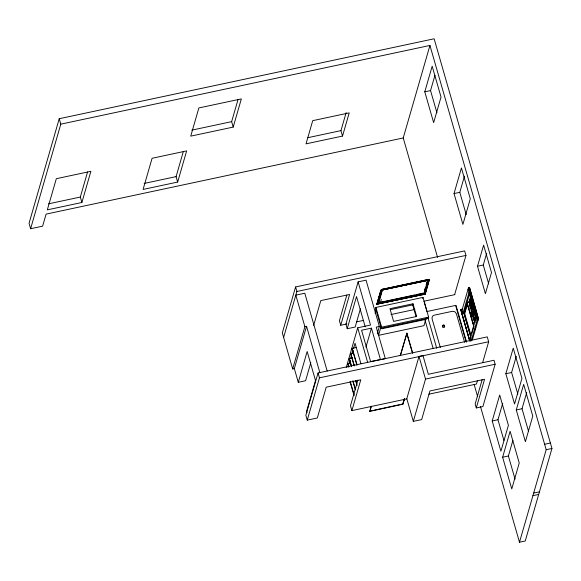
<?xml version="1.0" encoding="UTF-8"?>
<svg xmlns="http://www.w3.org/2000/svg" width="581" height="581" viewBox="0 0 581 581"><rect width="100%" height="100%" fill="white"/><g stroke="black" fill="none" stroke-linecap="round" stroke-linejoin="round"><path stroke-width="0.87" d="M381.39 289.868L381.848 289.52L378.028 302.926L377.461 303.449L381.39 289.868L428.357 279.831L424.435 293.412L423.767 293.078M471.728 314.415L472.404 314.038M472.767 314.394L472.077 314.953L471.917 314.089M380.664 301.829L381.339 299.317M480.422 406.359L519.487 542.218L525.246 540.991L551.95 448.481L434.138 38.782L59.233 118.72L29.05 223.293L30.611 228.725L42.616 226.169L46.095 214.113L403.236 137.958L429.94 45.449L60.794 124.16L30.611 228.725M81.885 202.486L90.883 171.322L56.321 178.694L47.322 209.857L81.885 202.486L80.323 197.046L87.571 171.94M177.655 182.064L186.646 150.9L152.084 158.272L143.093 189.435L177.655 182.064L176.087 176.624L183.335 151.525M233.206 127.086L241.347 98.893L198.862 107.95L190.728 136.143L233.206 127.086L231.645 121.647L238.057 99.438M454.691 294.451L465.955 255.429L464.647 250.898L295.584 286.949L282.315 332.906L292.679 368.935L294.335 368.579L306.543 326.29L304.88 326.645L292.679 368.935M342.514 136.07L349.21 112.881L312.723 120.659L306.034 143.848L342.514 136.07L340.953 130.631L346.16 112.598M283.615 337.438L296.884 291.48L295.584 286.949M313.646 325.418L320.806 300.609L349.609 294.473L340.72 325.266L346.893 323.944M310.784 362.769L305.599 380.729L298.278 382.291L307.16 351.498L315.505 380.504L306.615 411.297L307.029 412.728M406.853 398.886L351.89 410.607L360.772 379.814L326.21 387.186L317.328 417.979L307.247 420.128L305.846 415.255L318.054 372.958L487.263 336.878L488.665 341.751L482.688 362.464M307.247 420.128L319.456 377.832L318.054 372.958M346.821 295.068L339.413 320.734L340.72 325.266M377.374 333.356L379.364 326.449L366.059 280.173L358.114 281.865L345.906 324.154L347.227 328.73L355.165 327.038L360.438 308.772M347.227 328.73L356.516 296.55L365.238 326.885M424.784 91.813L432.17 66.212L441.03 97.034L433.644 122.635L424.784 91.813L430.543 90.585L434.973 75.225M346.254 367.504L357.714 327.8L370.54 325.062L358.114 281.865M350.387 362.958L347.881 363.51L348.506 366.553M352.682 357.736L349.334 358.47L349.196 358.935L351.476 366.691M354.199 365.965L350.655 353.894L350.786 353.43L353.299 352.885M356.429 347.474L352.239 348.397L352.108 348.854L356.923 365.238M348.121 367.177L348.615 365.464M349.108 363.75L350.103 360.329M350.597 358.615L351.585 355.187M352.079 353.473L353.066 350.052M353.56 348.339L355.042 343.197L360.917 363.633M375.943 307.429L375.624 308.54L381.289 328.258L428.335 318.228L428.655 317.11L422.983 297.399L375.943 307.429L381.608 327.147L381.289 328.258M375.065 313.341L376.263 309.186M365.943 347.133L371.426 328.149L361.578 330.248L370.576 361.549L385.305 358.622L376.241 327.118L379.364 326.449M357.896 380.076L350.488 405.734L351.89 410.607M425.88 319.02L423.963 325.665L378.529 335.353L381.165 326.217M404.318 399.045L402.822 404.223L369.865 411.348L371.048 406.809M369.865 411.348L371.361 406.17M416.083 316.739L412.677 304.894L412.997 303.783L389.96 308.693L393.606 321.387L416.65 316.471L412.997 303.783M400.2 355.666L406.918 333.174L412.692 353.023M400.44 355.616L406.918 333.174M383.489 289.585L382.392 290.195L378.71 302.955L377.73 303.086L424.014 293.282L427.696 280.514M422.663 298.511L422.983 297.399M454.037 193.56L461.43 167.96L470.29 198.782L462.904 224.375L454.037 193.56L459.803 192.333L464.48 176.116M426.41 317.945L426.004 319.347L381.695 328.795L381.427 327.866M404.245 398.813L402.822 404.223M404.492 398.762L402.996 403.94L401.021 404.376M418.756 357.286L406.802 398.711L413.316 421.37L421.653 419.598L429.918 390.955L484.554 379.306L476.289 407.949L482.92 406.533L495.128 364.243L493.988 360.278L428.342 374.273L422.968 355.579L419.01 356.422L425.524 379.081L413.316 421.37M460.639 309.637L462.629 309.005L460.639 309.637L469.528 340.546M472.389 339.856L478.504 318.664L469.499 287.363L468.533 287.566L461.968 310.305L462.912 313.573L463.878 313.37L469.731 293.1M469.499 287.363L478.439 318.904M462.912 313.573L469.005 292.461M477.517 266.265L483.617 245.117L491.504 272.54L485.396 293.681L477.517 266.265L483.276 265.038L486.689 253.193M470.886 336.878L464.241 313.769L467.168 303.638L473.813 326.747L471.859 333.501M471.126 335.92L464.727 313.667L467.407 304.379M471.365 315.701C476.209 315.628 467.32 315.919 472.368 313.493L468.969 302.055L470.566 296.513M470.806 297.334L469.31 302.527L471.249 302.113L471.75 300.384M470.792 298.961L469.797 302.425L471.808 309.441L471.358 309.651M471.518 299.622L470.763 302.214L471.765 305.7M471.38 303.166L471.874 301.459M472.36 302.73L470.857 307.923L472.564 303.391M472.535 303.347L471.038 308.54L472.978 308.126M471.554 308.54L472.549 305.083M470.908 314.132L472.368 313.493M473.275 305.737L472.527 308.337L473.021 310.058L473.479 309.855L472.738 307.276M471.721 312.854L472.28 313.98M472.513 313.675L474.009 308.482M472.709 314.452L474.19 309.099M472.687 314.292L473.203 314.292L474.452 309.964M474.924 311.489L474.176 314.089L473.203 314.292M475.519 315.461L474.27 319.79L474.728 319.579M475.948 315.214L474.452 320.407L474.96 320.407L476.209 316.079M476.122 317.219L470.029 338.338L470.733 340.793M471.169 340.916L477.531 318.875L468.533 287.566M474.975 329.805L475.723 327.212M477.451 380.591L476.456 384.048L428.88 394.187M482.165 379.683L475.149 403.977L476.289 407.949M492.209 420.956L499.696 395.015L508.404 425.292L500.916 451.241L492.209 420.956L497.968 419.729L502.71 403.294M505.848 373.706L513.234 348.113L521.941 378.391L514.555 403.991L505.848 373.706L511.607 372.479L516.284 356.269M502.63 457.225L510.118 431.269L519.247 462.992L511.752 488.948L502.63 457.225L508.39 455.998L512.885 440.42M516.269 409.961L523.663 384.368L532.784 416.09L525.391 441.691L516.269 409.961L522.028 408.733L526.713 392.524M519.487 542.218L546.191 449.709L429.94 45.449M376.786 304.241L380.816 290.297L429.294 279.94L425.328 294.117L376.786 304.241L425.328 294.117M376.851 304.473L381.158 289.861L428.793 279.73L425.023 293.79L377.011 304.045L377.192 303.565L424.667 293.42L425.023 293.79M428.357 279.831L427.609 279.722A1.307 1.155 -64 0 0 426.824 279.737L382.356 289.222L378.609 302.193A1.307 1.155 -64 0 0 377.984 302.788L414.965 294.894M424.486 290.522L425.212 288.023M426.171 284.705L426.89 282.213M424.667 293.42L428.625 279.722M425.147 293.884L429.294 279.94M376.975 304.132L380.933 290.304L429.163 279.998M442.468 325.716C443.456 324.104 445.765 326.5 444.124 327.437M474.633 313.878L474.176 314.089L473.943 313.261M473.726 317.901L475.672 317.487M474.387 320.182L474.837 319.971M350.655 353.894L353.168 353.342M369.799 411.123L372.399 410.556M374.135 410.186L399.285 404.746M191.817 130.144L231.645 121.647M307.945 137.668L340.953 130.631M48.419 203.851L80.323 197.046M144.182 183.429L176.087 176.624M296.884 291.48L465.955 255.429M427.609 279.722L381.833 289.498A1.307 0.886 54.9 0 1 382.363 289.229M429.359 280.173L380.816 290.297M416.722 294.516L422.888 293.202M454.879 294.632L424.007 301.212L426.97 311.532L456.012 305.345L466.543 341.969M390.519 309.615L412.677 304.894M356.589 321.881L363.641 320.378M390.969 314.546L414.776 309.47M381.608 327.147L428.655 317.11M464.241 313.769L464.727 313.667M471.837 312.738L472.2 313.515M477.531 318.875L478.504 318.664M478.04 320.284L477.066 320.494L468.061 289.185M319.456 377.832L488.665 341.751M425.524 379.081L495.128 364.243M544.622 444.269L550.389 443.042M546.191 449.709L551.95 448.481M533.678 493.066L539.437 491.838M532.922 495.666L538.689 494.431M468.969 302.055L467.03 302.461L473.9 326.369M471.532 310.269L472.048 310.269L475.076 320.799L474.561 320.799M473.907 318.519L474.423 318.519M472.331 313.82L472.673 314.626L471.794 314.328M442.94 327.372L442.373 326.616M352.239 348.397L357.054 364.774M350.786 353.43L354.33 365.5M349.334 358.47L351.614 366.226M355.921 380.882L356.93 384.332M355.536 380.482L357.054 385.661M347.881 363.51L348.89 366.952M352.943 380.751L355.478 389.372M352.812 381.209L355.347 389.836M350.227 381.477L354.025 394.412M350.089 381.942L354.149 395.734M406.678 333.225L412.452 353.074M483.276 265.038L488.694 283.884M430.543 90.585L436.941 112.845M459.803 192.333L466.202 214.585M511.607 372.479L517.824 394.107M522.028 408.733L528.441 431.029M471.017 301.292L471.99 304.691M474.452 313.246L475.425 316.638M470.915 301.633L471.649 304.197M472.629 307.61L473.123 309.317M474.35 313.587L474.844 315.294M469.07 301.706L475.026 322.411M472.963 315.57L474.859 322.549M469.31 304.233L470.537 308.511M471.031 310.225L471.772 312.789M472.752 316.217L474.234 321.351M470.93 314.052L471.387 315.628M468.388 306.1L469.128 308.671M470.109 312.091L470.85 314.662M471.344 316.369L472.084 318.94M473.065 322.361L473.805 324.932M497.968 419.729L503.938 440.492M508.39 455.998L515.049 479.143M463.878 313.37L471.002 338.127M461.902 310.53L462.65 313.137M469.906 338.353L470.654 340.96M461.75 312.781L469.753 340.611M460.704 309.419L469.84 341.185M455.613 305.424L466.151 342.056M464.604 342.311L456.39 313.755L454.872 311.743L452.468 311.285L434.254 315.171L432.86 315.911L432.082 317.284L432.119 318.925L440.333 347.489M403.236 137.958L437.595 257.434M474.161 384.586L477.662 396.779M427.965 317.8L436.745 348.324M424.893 319.753L433.165 348.527M377.301 331.097L378.529 335.353M371.426 328.149L380.424 359.45M357.714 327.8L367.657 362.384M327.168 371.019L304.8 293.231L295.823 295.148L304.88 326.645M306.543 326.29L319.848 372.581M294.335 368.579L298.278 382.291M59.233 118.72L60.794 124.16M442.453 325.65C443.942 330.277 445.961 322.666 442.453 325.65M470.341 313.893L470.552 313.849A7.161 6.609 16.1 0 1 472.193 313.275L470.341 313.893M471.017 316.238L471.264 316.325A7.161 6.609 16.1 0 0 473.028 316.18L471.017 316.238"/></g></svg>
